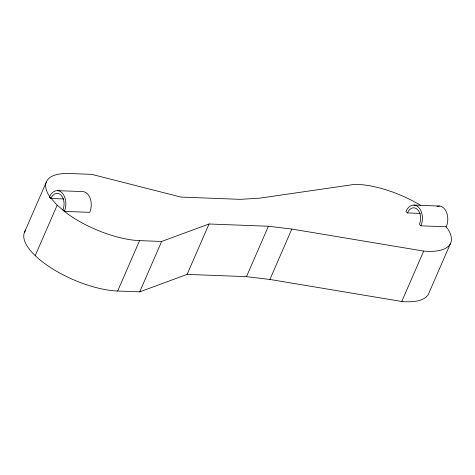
<?xml version="1.0" encoding="UTF-8"?>
<svg xmlns="http://www.w3.org/2000/svg" width="475" height="475" viewBox="0 0 475 475"><rect width="100%" height="100%" fill="white"/><g stroke="black" fill="none" stroke-linecap="round" stroke-linejoin="round"><path stroke-width="0.71" d="M24.409 232.453L46.324 182.056M450.353 243.758L428.438 294.156A63.306 24.023 23.5 0 1 401.767 301.488L269.907 279.454L246.483 276.652L187.12 274.39L139.709 291.858L117.657 291.021A63.365 24.041 23.5 0 1 35.221 255.651L57.137 205.253L50.392 197.523M117.657 291.021L139.573 240.623L161.619 241.46L209.036 223.986L268.399 226.254L291.822 229.051L423.682 251.091A63.306 24.023 23.5 0 0 447.777 228.891L445.989 226.783M139.709 291.858L161.619 241.46M187.12 274.39L209.036 223.986M246.483 276.652L268.399 226.254M269.907 279.454L291.822 229.051M401.767 301.488L423.682 251.091M57.457 190.635L82.84 191.603A13.579 9.007 -87.8 0 1 89.745 212.343L64.362 211.375L62.86 209.938A10.86 7.202 -87.8 0 0 60.877 194.982A10.86 7.202 -87.8 0 0 50.873 198.461L49.376 197.024A13.579 9.007 -87.8 0 1 61.875 192.678A13.579 9.007 -87.8 0 1 64.362 211.375M413.998 205.087L439.381 206.055M49.376 197.024L50.029 197.048L49.703 196.626A63.638 24.148 23.5 0 1 69.677 173.512L91.663 174.349L180.957 197.083L240.297 199.346L259.57 198.176L354.641 184.383A63.306 24.023 23.5 0 1 420.476 205.224M50.873 198.461L63.686 198.948M437.036 206.399A13.579 9.007 -87.8 0 1 446.286 211.719A13.579 9.007 -87.8 0 1 446.286 226.795L420.903 225.827A13.579 9.007 -87.8 0 0 418.416 207.13A13.579 9.007 -87.8 0 0 405.911 211.476L407.413 212.907L420.464 213.406M57.137 205.253L67.794 213.999A63.365 24.041 23.5 0 0 139.573 240.623M420.903 225.827L419.401 224.39A10.86 7.202 -87.8 0 0 417.412 209.433A10.86 7.202 -87.8 0 0 407.413 212.907M35.221 255.651A63.638 24.148 23.5 0 1 25.656 230.244"/></g></svg>
